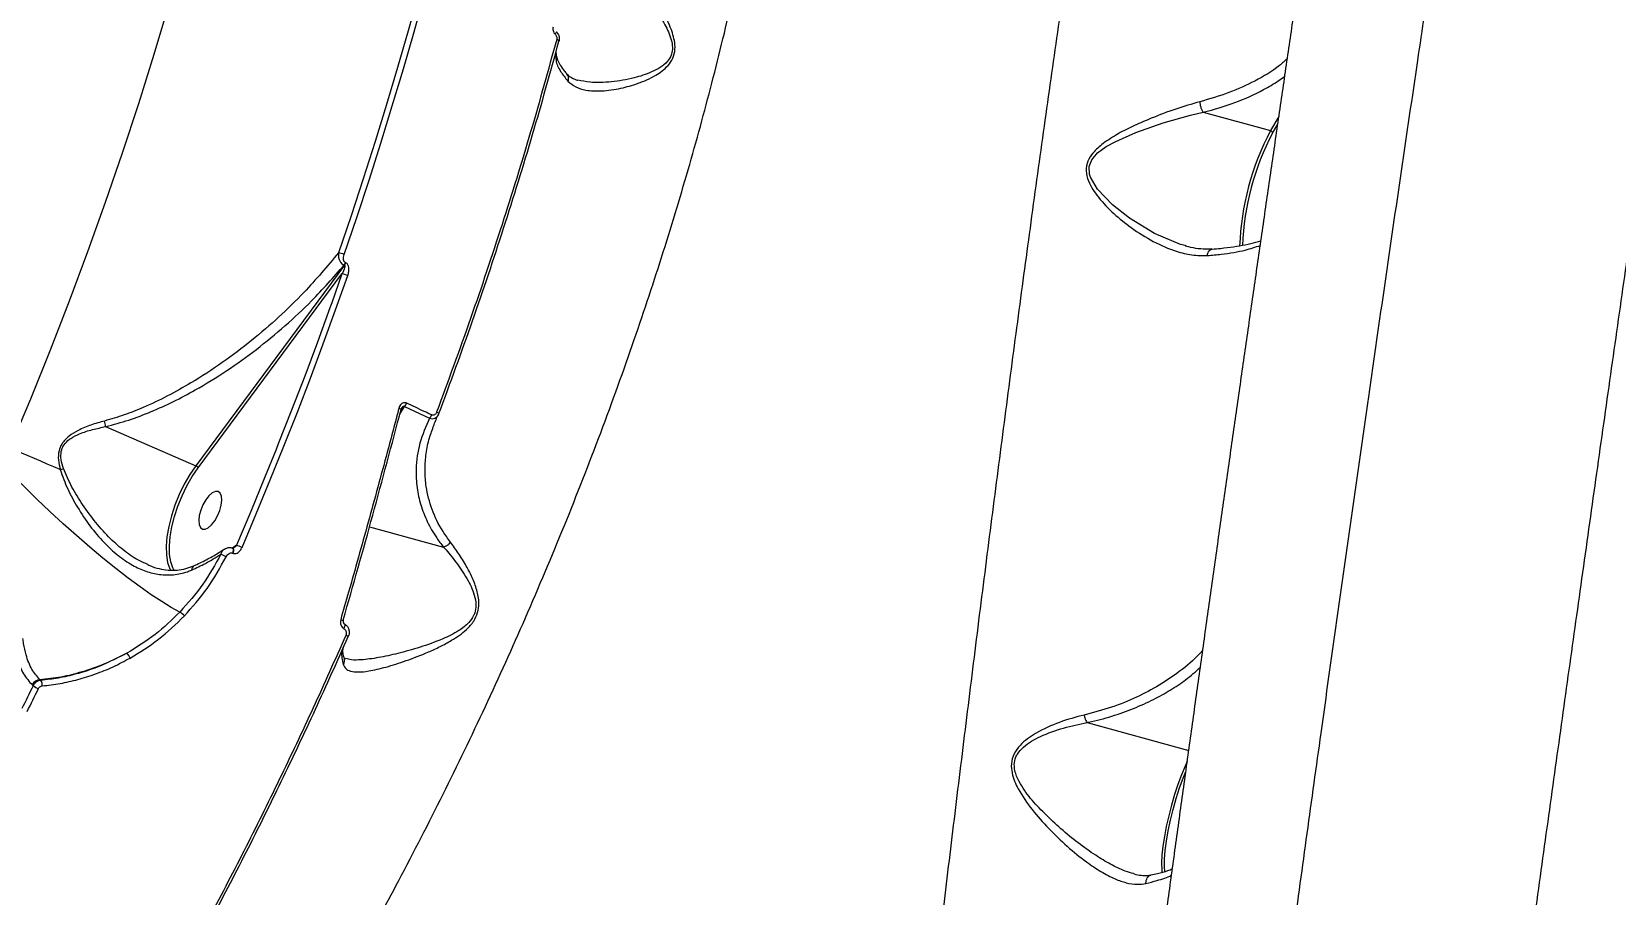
# Model space of a CAD drawing. Header units: millimetres. Extents: x -6901 to 7060, y -7557 to 6158.
# Drawn here: x 3674.2 to 4023.4, y -3653.5 to -3463.3 of the extents above; entities that cross this region are included whole.
import ezdxf

# ---------------------------------------------------------------- set-up
doc = ezdxf.new("R2010")
doc.units = ezdxf.units.MM
for name, color, linetype in [('DIKOM_ОБЪЕКТ', 7, 'Continuous'), ('DIKOM_РАЗМЕР_ЗОНА', 7, 'Continuous'), ('DIKOM_РАЗМЕР_ОБЪЕКТА', 7, 'Continuous')]:
    doc.layers.add(name, color=color, linetype=linetype)
doc.styles.add('style1', font='arial.ttf', dxfattribs={"width": 0.8})
doc.dimstyles.new('1-50', dxfattribs={"dimtxt": 300, "dimasz": 200, "dimexe": 100, "dimexo": 0, "dimgap": 100, "dimtad": 1, "dimtxsty": 'style1', "dimcen": 200, "dimclrd": 7, "dimclre": 7, "dimclrt": 7, "dimadec": 1, "dimazin": 2, "dimtfac": 1, "dimtmove": 0, "dimatfit": 2, "dimfxl": 0, "dimlwd": 25, "dimlwe": 18, "dimarcsym": 0})

# ---------------------------------------------------------------- blocks, each defined once
blk = doc.blocks.new('*D1')
at = {"layer": 'Defpoints', "color": 0, "transparency": 16777216}
for p in [(-4076.66, -462.32), (4983.51, -3127.59), (4983.51, -6854.07)]:
    blk.add_point(p, dxfattribs=at)
at = {"layer": 'DIKOM_РАЗМЕР_ОБЪЕКТА', "color": 7, "lineweight": 18, "transparency": 16777216}
for p, q in [((-4076.66, -462.32), (-4076.66, -6954.07)), ((4983.51, -3127.59), (4983.51, -6954.07))]:
    blk.add_line(p, q, dxfattribs=at)
at = {"layer": 'DIKOM_РАЗМЕР_ОБЪЕКТА', "color": 7, "lineweight": 25, "transparency": 16777216}
blk.add_line((-3876.66, -6854.07), (4783.51, -6854.07), dxfattribs=at)
at = {"layer": 'DIKOM_РАЗМЕР_ОБЪЕКТА', "color": 7, "transparency": 16777216}
for points in [[(-3876.66, -6820.74), (-3876.66, -6887.4), (-4076.66, -6854.07)], [(4783.51, -6820.74), (4783.51, -6887.4), (4983.51, -6854.07)]]:
    blk.add_solid(points, dxfattribs=at)
at = {"layer": 'DIKOM_РАЗМЕР_ОБЪЕКТА', "color": 7, "transparency": 16777216, "insert": (453.43, -6600.9), "char_height": 300, "attachment_point": 5, "style": 'style1'}
blk.add_mtext('9050', dxfattribs=at)
blk = doc.blocks.new('*D2')
at = {"layer": 'Defpoints', "color": 0, "transparency": 16777216}
for p in [(-1102.73, 4151.17), (-5819.23, -4492.42), (4721.24, -4492.42)]:
    blk.add_point(p, dxfattribs=at)
at = {"layer": 'DIKOM_РАЗМЕР_ОБЪЕКТА', "color": 7, "lineweight": 18, "transparency": 16777216}
for p, q in [((-1102.73, 4151.17), (-5919.23, 4151.17)), ((4721.24, -4492.42), (-5919.23, -4492.42))]:
    blk.add_line(p, q, dxfattribs=at)
at = {"layer": 'DIKOM_РАЗМЕР_ОБЪЕКТА', "color": 7, "lineweight": 25, "transparency": 16777216}
blk.add_line((-5819.23, 3951.17), (-5819.23, -4292.42), dxfattribs=at)
at = {"layer": 'DIKOM_РАЗМЕР_ОБЪЕКТА', "color": 7, "transparency": 16777216}
for points in [[(-5852.56, 3951.17), (-5785.89, 3951.17), (-5819.23, 4151.17)], [(-5852.56, -4292.42), (-5785.89, -4292.42), (-5819.23, -4492.42)]]:
    blk.add_solid(points, dxfattribs=at)
at = {"layer": 'DIKOM_РАЗМЕР_ОБЪЕКТА', "color": 7, "transparency": 16777216, "insert": (-6072.4, -170.63), "char_height": 300, "attachment_point": 5, "rotation": 90, "style": 'style1'}
blk.add_mtext('8650', dxfattribs=at)
blk = doc.blocks.new('*D3')
at = {"layer": 'Defpoints', "color": 0, "transparency": 16777216}
for p in [(-1553.27, 6158.28), (-6450.85, -6312.94), (5659.92, -6312.94)]:
    blk.add_point(p, dxfattribs=at)
at = {"layer": 'DIKOM_РАЗМЕР_ЗОНА', "color": 7, "lineweight": 18, "transparency": 16777216}
for p, q in [((-1553.27, 6158.28), (-6550.85, 6158.28)), ((5659.92, -6312.94), (-6550.85, -6312.94))]:
    blk.add_line(p, q, dxfattribs=at)
at = {"layer": 'DIKOM_РАЗМЕР_ЗОНА', "color": 7, "lineweight": 25, "transparency": 16777216}
blk.add_line((-6450.85, 5958.28), (-6450.85, -6112.94), dxfattribs=at)
at = {"layer": 'DIKOM_РАЗМЕР_ЗОНА', "color": 7, "transparency": 16777216}
for points in [[(-6484.18, 5958.28), (-6417.52, 5958.28), (-6450.85, 6158.28)], [(-6484.18, -6112.94), (-6417.52, -6112.94), (-6450.85, -6312.94)]]:
    blk.add_solid(points, dxfattribs=at)
at = {"layer": 'DIKOM_РАЗМЕР_ЗОНА', "color": 7, "transparency": 16777216, "insert": (-6704.02, -77.33), "char_height": 300, "attachment_point": 5, "rotation": 90, "style": 'style1'}
blk.add_mtext('12500', dxfattribs=at)
blk = doc.blocks.new('*D4')
at = {"layer": 'Defpoints', "color": 0, "transparency": 16777216}
for p in [(-5588.2, -1083.32), (7059.54, -2218.88), (7059.54, -7457.08)]:
    blk.add_point(p, dxfattribs=at)
at = {"layer": 'DIKOM_РАЗМЕР_ЗОНА', "color": 7, "lineweight": 18, "transparency": 16777216}
for p, q in [((-5588.2, -1083.32), (-5588.2, -7557.08)), ((7059.54, -2218.88), (7059.54, -7557.08))]:
    blk.add_line(p, q, dxfattribs=at)
at = {"layer": 'DIKOM_РАЗМЕР_ЗОНА', "color": 7, "lineweight": 25, "transparency": 16777216}
blk.add_line((-5388.2, -7457.08), (6859.54, -7457.08), dxfattribs=at)
at = {"layer": 'DIKOM_РАЗМЕР_ЗОНА', "color": 7, "transparency": 16777216}
for points in [[(-5388.2, -7423.74), (-5388.2, -7490.41), (-5588.2, -7457.08)], [(6859.54, -7423.74), (6859.54, -7490.41), (7059.54, -7457.08)]]:
    blk.add_solid(points, dxfattribs=at)
at = {"layer": 'DIKOM_РАЗМЕР_ЗОНА', "color": 7, "transparency": 16777216, "insert": (735.67, -7203.9), "char_height": 300, "attachment_point": 5, "style": 'style1'}
blk.add_mtext('12650', dxfattribs=at)

msp = doc.modelspace()

# ---------------------------------------------------------------- linework, layer by layer
at = {"layer": 'DIKOM_ОБЪЕКТ', "color": 7, "linetype": 'Continuous', "lineweight": 15}
for p, q in [((3932.513, -3481.048), (3947.341, -3485.093)), ((3949.192, -3481.98), (3947.341, -3485.093)), ((3947.773, -3485.62), (3948.951, -3483.638)), ((3928.727, -3510.486), (3928.489, -3510.426)), ((3743.163, -3514.785), (3710.414, -3558.964)), ((3743.063, -3514.741), (3743.163, -3514.785)), ((3743.459, -3514.216), (3743.359, -3514.173)), ((3710.91, -3559.436), (3742.608, -3516.674)), ((3742.608, -3516.674), (3740.347, -3523.054)), ((3755.374, -3547.59), (3756.378, -3545.9)), ((3756.378, -3545.9), (3761.902, -3548.509)), ((3690.513, -3550.346), (3710.414, -3558.964)), ((3748.677, -3572.446), (3764.984, -3576.895)), ((3718.48, -3577.137), (3718.557, -3577.171)), ((3718.485, -3578.224), (3718.563, -3578.258)), ((3719.347, -3576.464), (3718.513, -3577.152)), ((3709.901, -3581.056), (3709.925, -3581.045)), ((3676.208, -3606.293), (3676.023, -3606.121)), ((3674.309, -3607.3), (3674.51, -3607.486)), ((3906.875, -3615.604), (3929.32, -3621.727)), ((3917.303, -3648.942), (3917.152, -3648.895))]:
    msp.add_line(p, q, dxfattribs=at)
at = {"layer": 'DIKOM_ОБЪЕКТ', "color": 7, "linetype": 'Continuous', "lineweight": 15, "flags": 128}
for points in [[(3761.619, -3446.856), (3759.462, -3454.949), (3757.212, -3463.065), (3754.87, -3471.2), (3752.439, -3479.349), (3749.918, -3487.511), (3747.308, -3495.681), (3744.612, -3503.856), (3741.829, -3512.031)], [(3743.082, -3512.4), (3745.871, -3504.207), (3748.573, -3496.014), (3751.188, -3487.826), (3753.715, -3479.647), (3756.152, -3471.479), (3758.498, -3463.326), (3760.753, -3455.192), (3762.915, -3447.081)], [(3704.358, -3457.489), (3701.135, -3468.334), (3697.738, -3479.202), (3694.172, -3490.081), (3690.438, -3500.963), (3686.541, -3511.836), (3682.484, -3522.69), (3678.271, -3533.516), (3673.906, -3544.304), (3669.392, -3555.043)], [(3789.855, -3463.275), (3789.877, -3463.316), (3789.877, -3463.385), (3789.851, -3463.476), (3789.8, -3463.587), (3789.725, -3463.712), (3789.63, -3463.847)], [(3790.445, -3465.396), (3790.458, -3465.353), (3790.448, -3465.306), (3790.416, -3465.253), (3790.362, -3465.198), (3790.287, -3465.14), (3790.194, -3465.082), (3790.083, -3465.024), (3789.959, -3464.969)], [(3928.489, -3510.426), (3927.502, -3510.177), (3921.773, -3507.759), (3916.245, -3504.385), (3912.475, -3501.454), (3909.171, -3497.975), (3907.654, -3495.38), (3907.444, -3494.704), (3907.367, -3492.976), (3907.943, -3491.492), (3909.221, -3490.018), (3911.124, -3488.616), (3913.22, -3487.457), (3917.657, -3485.506), (3923.662, -3483.388), (3929.663, -3481.695), (3932.502, -3481.045), (3932.506, -3481.045), (3932.506, -3481.045)], [(3720.577, -3576.987), (3723.723, -3569.556), (3726.806, -3562.102), (3729.823, -3554.629), (3732.773, -3547.137), (3735.657, -3539.632), (3738.472, -3532.114), (3741.218, -3524.587), (3743.894, -3517.054)], [(3740.347, -3523.054), (3739.939, -3524.189), (3737.2, -3531.698), (3734.391, -3539.198), (3731.514, -3546.686), (3728.57, -3554.159), (3728.076, -3555.396)], [(3755.662, -3546.515), (3755.686, -3546.513), (3755.687, -3546.511)], [(3680.498, -3559.832), (3679.059, -3559.213), (3677.629, -3558.598), (3676.212, -3557.988), (3674.81, -3557.384), (3673.425, -3556.786), (3672.059, -3556.196), (3670.714, -3555.615), (3669.392, -3555.043)], [(3728.076, -3555.396), (3725.561, -3561.615), (3722.486, -3569.051), (3719.347, -3576.464)], [(3706.89, -3591.219), (3704.99, -3590.19), (3702.876, -3588.914), (3700.57, -3587.404), (3698.093, -3585.672), (3695.471, -3583.738), (3692.729, -3581.621), (3689.895, -3579.34), (3686.996, -3576.918), (3684.061, -3574.381), (3681.119, -3571.751), (3678.199, -3569.057), (3675.33, -3566.323), (3672.54, -3563.577), (3669.857, -3560.846), (3667.307, -3558.158)], [(3710.414, -3558.964), (3709.083, -3560.918), (3707.848, -3563.054), (3706.738, -3565.321), (3705.781, -3567.666), (3704.998, -3570.033), (3704.408, -3572.368), (3704.024, -3574.614), (3703.857, -3576.718), (3703.909, -3578.631), (3704.179, -3580.308), (3704.235, -3580.524)], [(3705.548, -3581.905), (3705.333, -3581.491), (3704.864, -3580.133), (3704.602, -3578.507), (3704.551, -3576.651), (3704.714, -3574.611), (3705.086, -3572.433), (3705.658, -3570.169), (3706.417, -3567.874), (3707.346, -3565.6), (3708.422, -3563.401), (3709.619, -3561.33), (3710.91, -3559.436)], [(3713.291, -3565.605), (3712.592, -3566.504), (3711.972, -3567.588), (3711.482, -3568.771), (3711.163, -3569.956), (3711.039, -3571.048), (3711.121, -3571.957), (3711.402, -3572.611), (3711.859, -3572.956), (3712.456, -3572.965), (3713.143, -3572.636), (3713.866, -3571.996), (3714.566, -3571.098), (3715.186, -3570.013), (3715.675, -3568.83), (3715.995, -3567.645), (3716.119, -3566.553), (3716.037, -3565.644), (3715.756, -3564.99), (3715.299, -3564.645), (3714.702, -3564.637), (3714.014, -3564.966), (3713.291, -3565.605)], [(3718.479, -3577.137), (3718.534, -3577.172), (3718.611, -3577.293), (3718.645, -3577.475), (3718.635, -3577.703), (3718.58, -3577.96), (3718.485, -3578.224)], [(3718.562, -3577.173), (3718.611, -3577.205), (3718.688, -3577.326), (3718.723, -3577.509), (3718.713, -3577.737), (3718.658, -3577.994), (3718.563, -3578.258)], [(3704.235, -3580.524), (3704.663, -3581.709), (3704.808, -3581.999)], [(3742.895, -3592.997), (3742.914, -3593.013), (3742.914, -3593.016)], [(3743.126, -3593.817), (3743.159, -3593.839), (3743.219, -3593.931), (3743.247, -3594.066), (3743.239, -3594.239), (3743.198, -3594.438), (3743.125, -3594.652), (3743.025, -3594.869)], [(3744.003, -3596.604), (3744.005, -3596.607), (3743.984, -3596.599), (3743.942, -3596.582), (3743.879, -3596.556), (3743.797, -3596.522), (3743.698, -3596.48), (3743.585, -3596.431), (3743.459, -3596.377)], [(3674.51, -3607.486), (3674.203, -3608.115), (3673.896, -3608.743), (3673.589, -3609.371), (3673.281, -3609.999), (3672.973, -3610.627), (3672.665, -3611.254), (3672.356, -3611.88), (3672.046, -3612.507)], [(3673.225, -3613.142), (3673.535, -3612.514), (3673.844, -3611.886), (3674.154, -3611.257), (3674.463, -3610.628), (3674.771, -3609.999), (3675.079, -3609.37), (3675.386, -3608.74), (3675.694, -3608.11)], [(3928.972, -3624.156), (3928.511, -3625.165), (3927.703, -3627.112), (3926.92, -3629.232), (3926.179, -3631.476), (3925.496, -3633.798), (3924.885, -3636.147), (3924.361, -3638.471), (3923.934, -3640.72), (3923.613, -3642.846), (3923.407, -3644.802), (3923.318, -3646.546), (3923.349, -3648.04), (3923.406, -3648.657)], [(3924.06, -3648.509), (3923.964, -3647.321), (3923.976, -3645.696), (3924.118, -3643.815), (3924.385, -3641.726), (3924.771, -3639.478), (3925.268, -3637.125), (3925.862, -3634.725), (3926.54, -3632.335), (3927.285, -3630.013), (3928.08, -3627.815), (3928.662, -3626.36)]]:
    msp.add_lwpolyline(points, dxfattribs=at)
at = {"layer": 'DIKOM_ОБЪЕКТ', "color": 7, "linetype": 'Continuous', "lineweight": 15}
for centre, radius, start, end in [((3999.134, -3512.59), 58.639, 152.03634, 178.01702), ((3998.534, -3512.412), 57.398, 152.17491, 177.99355), ((3947.225, -3485.629), 0.548, 0.9143, 77.74078), ((3741.109, -3516.784), 4.808, 65.76645, 81.37713), ((3741.318, -3513.473), 2.157, 323.99149, 341.0657), ((3741.419, -3513.517), 2.157, 323.99149, 341.0657), ((3741.904, -3521.419), 4.797, 65.48876, 81.5539), ((3754.551, -3548.926), 2.668, 64.80477, 77.11756), ((3755.084, -3544.469), 1.929, 312.12447, 338.83322), ((3763.282, -3548.107), 0.961, 41.41289, 77.8336), ((3644.094, -3560.094), 47.432, 11.86054, 13.38911), ((3760.545, -3547.071), 1.977, 313.34922, 339.29625), ((3674.397, -3540.43), 20.339, 287.45572, 289.62715), ((3710.075, -3559.817), 0.917, 24.56653, 68.35587), ((3705.737, -3600.564), 24.324, 62.2182, 65.28518), ((3688.881, -3649.85), 79.459, 66.4906, 67.45442), ((3710.397, -3581.843), 0.931, 122.22328, 187.05898), ((3703.796, -3595.713), 5.456, 41.774, 55.4547), ((3743.017, -3590.813), 2.206, 251.79516, 267.3204), ((3693.087, -3602.509), 3.039, 21.9736, 46.52075), ((3676.246, -3608.28), 2.171, 95.87814, 153.15176), ((3674.719, -3607.346), 1.824, 355.0376, 35.25871), ((3678.625, -3601.106), 7.592, 237.17586, 247.28804)]:
    msp.add_arc(centre, radius, start, end, dxfattribs=at)
for points, knots in [([(3900.544, -4139.667), (3899.505, -4139.576), (3897.444, -4139.394), (3894.434, -4138.726), (3891.559, -4137.799), (3888.852, -4136.614), (3886.335, -4135.211), (3884.026, -4133.623), (3881.943, -4131.892), (3880.097, -4130.063), (3878.494, -4128.185), (3877.128, -4126.306), (3875.986, -4124.465), (3875.045, -4122.692), (3874.278, -4121.003), (3873.656, -4119.402), (3873.154, -4117.883), (3872.749, -4116.431), (3872.421, -4115.024), (3872.156, -4113.64), (3871.941, -4112.244), (3871.769, -4110.788), (3871.632, -4109.188), (3871.527, -4107.278), (3871.466, -4104.721), (3871.485, -4101.719), (3871.58, -4098.351), (3871.724, -4094.948), (3871.919, -4091.308), (3872.164, -4087.378), (3872.452, -4083.257), (3872.781, -4078.915), (3873.152, -4074.318), (3873.565, -4069.463), (3874.021, -4064.347), (3874.518, -4058.964), (3875.057, -4053.307), (3875.636, -4047.391), (3876.257, -4041.213), (3876.918, -4034.777), (3877.62, -4028.068), (3878.363, -4021.093), (3879.145, -4013.872), (3879.963, -4006.428), (3880.816, -3998.769), (3881.707, -3990.873), (3882.636, -3982.73), (3883.604, -3974.337), (3884.608, -3965.722), (3885.648, -3956.884), (3886.725, -3947.819), (3887.836, -3938.536), (3888.98, -3929.061), (3890.156, -3919.396), (3891.364, -3909.54), (3892.605, -3899.479), (3893.877, -3889.239), (3895.176, -3878.849), (3896.499, -3868.331), (3897.851, -3857.653), (3899.23, -3846.812), (3900.64, -3835.798), (3902.074, -3824.653), (3903.532, -3813.374), (3905.016, -3801.96), (3906.525, -3790.413), (3908.053, -3778.769), (3909.601, -3767.036), (3911.166, -3755.224), (3912.751, -3743.313), (3914.354, -3731.319), (3915.973, -3719.262), (3917.605, -3707.158), (3919.248, -3695.03), (3920.901, -3682.87), (3922.568, -3670.665), (3924.251, -3658.389), (3925.95, -3646.052), (3927.661, -3633.669), (3929.384, -3621.256), (3931.115, -3608.83), (3932.852, -3596.41), (3934.593, -3584.013), (3936.335, -3571.656), (3938.076, -3559.356), (3939.813, -3547.129), (3941.545, -3534.988), (3943.273, -3522.924), (3945.001, -3510.906), (3946.733, -3498.911), (3948.468, -3486.944), (3950.201, -3475.041), (3951.927, -3463.236), (3953.64, -3451.565), (3955.338, -3440.043), (3957.027, -3428.636), (3958.707, -3417.337), (3960.379, -3406.147), (3962.036, -3395.096), (3963.682, -3384.183), (3965.314, -3373.404), (3966.933, -3362.77), (3968.533, -3352.311), (3970.115, -3342.019), (3971.681, -3331.889), (3973.231, -3321.912), (3974.761, -3312.126), (3976.263, -3302.564), (3977.737, -3293.245), (3979.187, -3284.133), (3980.615, -3275.22), (3982.02, -3266.504), (3983.399, -3258.017), (3984.75, -3249.756), (3986.076, -3241.72), (3987.375, -3233.905), (3988.643, -3226.349), (3989.879, -3219.046), (3991.084, -3211.996), (3992.263, -3205.179), (3993.409, -3198.615), (3994.522, -3192.325), (3995.596, -3186.326), (3996.636, -3180.605), (3997.644, -3175.142), (3998.621, -3169.935), (3999.566, -3164.994), (4000.478, -3160.324), (4001.359, -3155.919), (4002.21, -3151.773), (4003.032, -3147.888), (4003.828, -3144.254), (4004.607, -3140.845), (4005.383, -3137.613), (4006.185, -3134.481), (4006.996, -3131.574), (4007.778, -3129.068), (4008.488, -3127.054), (4009.119, -3125.453), (4009.726, -3124.058), (4010.375, -3122.707), (4011.087, -3121.372), (4011.882, -3120.026), (4012.784, -3118.654), (4013.82, -3117.243), (4015.019, -3115.792), (4016.409, -3114.307), (4018.016, -3112.81), (4019.853, -3111.336), (4021.925, -3109.929), (4024.222, -3108.638), (4026.717, -3107.513), (4029.376, -3106.596), (4032.159, -3105.921), (4035.123, -3105.494), (4038.215, -3105.369), (4041.367, -3105.551), (4043.407, -3105.941), (4044.41, -3106.132)], [0, 0, 0, 0, 0.0020741, 0.0041177, 0.0061247, 0.008098, 0.0100395, 0.0119499, 0.0138285, 0.0156739, 0.0174846, 0.0192621, 0.0210146, 0.0227602, 0.0245236, 0.0263342, 0.0282355, 0.0302786, 0.0325254, 0.0350533, 0.0379639, 0.041401, 0.0455875, 0.0509204, 0.0582876, 0.0691485, 0.0781266, 0.0865639, 0.0955044, 0.1040379, 0.1123062, 0.1204692, 0.128566, 0.1365944, 0.144577, 0.152532, 0.1604741, 0.1684166, 0.176294, 0.1841687, 0.1920681, 0.1999756, 0.2078697, 0.2157302, 0.2235391, 0.2313244, 0.2391775, 0.2470169, 0.2548504, 0.262686, 0.270529, 0.278387, 0.2862423, 0.2940472, 0.3018834, 0.3097363, 0.3175899, 0.3254248, 0.3332252, 0.3409881, 0.3488273, 0.3566523, 0.3644712, 0.3722913, 0.3801184, 0.3879597, 0.3958105, 0.4036117, 0.411422, 0.4192425, 0.4270661, 0.4348831, 0.4426859, 0.4504763, 0.4582277, 0.465998, 0.4737967, 0.4816188, 0.4894591, 0.4973119, 0.5051717, 0.5130324, 0.5208868, 0.5287295, 0.5365551, 0.5443582, 0.5521338, 0.559882, 0.567639, 0.5754453, 0.5832821, 0.5911331, 0.5989796, 0.606802, 0.6145841, 0.6223487, 0.6301659, 0.6379737, 0.6457791, 0.6535892, 0.6614095, 0.6692488, 0.6770816, 0.6848841, 0.6927291, 0.7005965, 0.7084651, 0.7163087, 0.7241075, 0.7318766, 0.739719, 0.7475508, 0.7553798, 0.7632128, 0.7710559, 0.7789171, 0.7868067, 0.7946183, 0.802477, 0.8103647, 0.8182641, 0.8261545, 0.8340166, 0.8418471, 0.8497266, 0.8576561, 0.865599, 0.8735687, 0.881581, 0.8896547, 0.8978076, 0.9059912, 0.9143475, 0.9229451, 0.9319388, 0.9417351, 0.9503408, 0.956209, 0.9602405, 0.9636213, 0.966485, 0.9689707, 0.9711835, 0.9732045, 0.9750994, 0.9769218, 0.9787156, 0.9805086, 0.9823205, 0.9841645, 0.9860412, 0.9879441, 0.9898648, 0.991796, 0.993733, 0.995868, 0.9979674, 1, 1, 1, 1]), ([(3900.555, -4139.562), (3900.48, -4139.585), (3900.202, -4139.669), (3899.836, -4138.889), (3899.471, -4137.184), (3899.244, -4134.457), (3899.147, -4130.811), (3899.185, -4126.271), (3899.351, -4120.876), (3899.638, -4114.668), (3900.048, -4107.612), (3900.587, -4099.642), (3901.259, -4090.734), (3902.067, -4080.881), (3903.005, -4070.19), (3904.059, -4058.79), (3905.226, -4046.721), (3906.498, -4034.031), (3907.883, -4020.632), (3909.394, -4006.413), (3911.032, -3991.367), (3912.799, -3975.5), (3914.673, -3958.989), (3916.633, -3942.037), (3918.671, -3924.686), (3920.781, -3906.986), (3922.979, -3888.797), (3925.284, -3869.975), (3927.696, -3850.529), (3930.213, -3830.477), (3932.806, -3810.047), (3935.447, -3789.476), (3938.128, -3768.805), (3940.845, -3748.072), (3943.615, -3727.125), (3946.463, -3705.799), (3949.386, -3684.118), (3952.381, -3662.114), (3955.414, -3640.038), (3958.606, -3617.024), (3961.957, -3593.108), (3965.462, -3568.347), (3969.01, -3543.535), (3972.594, -3518.734), (3976.203, -3494.009), (3979.622, -3470.835), (3982.842, -3449.212), (3985.863, -3429.108), (3988.861, -3409.339), (3991.859, -3389.756), (3994.85, -3370.404), (3997.83, -3351.325), (4000.763, -3332.742), (4003.615, -3314.874), (4006.381, -3297.734), (4009.061, -3281.324), (4011.677, -3265.5), (4014.25, -3250.148), (4016.771, -3235.318), (4019.236, -3221.049), (4021.615, -3207.511), (4023.883, -3194.847), (4026.04, -3183.06), (4028.085, -3172.136), (4030.034, -3161.992), (4031.9, -3152.557), (4033.676, -3143.88), (4035.358, -3135.997), (4036.922, -3129.004), (4038.35, -3122.974), (4039.644, -3117.893), (4040.808, -3113.732), (4041.852, -3110.456), (4042.786, -3108.028), (4043.592, -3106.588), (4044.131, -3105.998), (4044.353, -3106.184), (4044.396, -3106.22)], [0, 0, 0, 0, 0.0049121, 0.0181185, 0.0317037, 0.0453015, 0.0588994, 0.0724847, 0.0857113, 0.0989494, 0.1121874, 0.1254139, 0.139026, 0.1526507, 0.1662752, 0.1798874, 0.1931151, 0.2063542, 0.2195934, 0.2328211, 0.2464335, 0.2600585, 0.2736833, 0.2872957, 0.3005063, 0.3137283, 0.3269502, 0.3401608, 0.353754, 0.3673596, 0.3809653, 0.3945585, 0.4077703, 0.4209934, 0.4342166, 0.4474283, 0.4610237, 0.4746316, 0.4882393, 0.5018347, 0.5171176, 0.5324094, 0.5476921, 0.563305, 0.5789274, 0.5945402, 0.6077693, 0.6210097, 0.6342501, 0.6474791, 0.6610927, 0.6747186, 0.6883445, 0.701958, 0.7151644, 0.7283821, 0.7415998, 0.7548061, 0.7683948, 0.7819958, 0.7955968, 0.8091855, 0.8224134, 0.8356529, 0.8488924, 0.8621204, 0.8757345, 0.8893612, 0.902988, 0.9166022, 0.9298257, 0.9430606, 0.9562955, 0.9695187, 0.9831283, 0.9967504, 1, 1, 1, 1]), ([(3716.917, -3715.414), (3720.24, -3710.244), (3726.886, -3699.903), (3736.575, -3683.811), (3746.031, -3667.322), (3755.53, -3649.84), (3764.98, -3631.426), (3774.3, -3612.101), (3783.238, -3592.337), (3791.737, -3572.184), (3799.753, -3551.702), (3807.023, -3531.556), (3813.555, -3511.817), (3819.372, -3492.539), (3824.635, -3473.19), (3829.297, -3453.835), (3833.325, -3434.542), (3836.698, -3415.328), (3839.369, -3396.277), (3841.314, -3377.376), (3842.479, -3358.926), (3842.847, -3341.362), (3842.467, -3324.789), (3841.403, -3309.21), (3839.64, -3294.177), (3837.159, -3279.766), (3833.957, -3266.041), (3830.133, -3253.379), (3825.736, -3241.777), (3820.818, -3231.22), (3815.291, -3221.438), (3809.095, -3212.604), (3804.219, -3206.538), (3801.269, -3203.768), (3800.77, -3203.299)], [0, 0, 0, 0, 0.02906, 0.0581197, 0.0874691, 0.1168182, 0.149263, 0.1817327, 0.214177, 0.2475781, 0.2810064, 0.3144066, 0.3458309, 0.3772784, 0.4087021, 0.4410328, 0.4733895, 0.5057198, 0.5392198, 0.5727198, 0.6067006, 0.6406819, 0.6725974, 0.7045382, 0.7364541, 0.7693002, 0.8021729, 0.8350193, 0.8663578, 0.897719, 0.9290577, 0.9612415, 0.9934497, 1, 1, 1, 1]), ([(3941.693, -3237.775), (3941.274, -3239.084), (3940.434, -3241.702), (3939.012, -3246.803), (3937.478, -3252.743), (3935.755, -3259.878), (3933.83, -3268.332), (3931.692, -3278.229), (3929.428, -3289.201), (3927.051, -3301.198), (3924.575, -3314.17), (3922.038, -3327.941), (3919.45, -3342.476), (3916.823, -3357.704), (3914.139, -3373.73), (3911.413, -3390.48), (3908.66, -3407.881), (3905.834, -3426.246), (3902.944, -3445.588), (3899.993, -3465.881), (3897.049, -3486.667), (3894.161, -3507.566), (3891.334, -3528.515), (3888.57, -3549.446), (3885.832, -3570.591), (3883.129, -3591.849), (3880.471, -3613.12), (3877.878, -3634.204), (3875.351, -3655.065), (3872.889, -3675.676), (3870.479, -3696.114), (3868.132, -3716.281), (3865.849, -3736.129), (3864.39, -3749.015), (3863.661, -3755.448)], [0, 0, 0, 0, 0.028458, 0.0569512, 0.0854443, 0.1139021, 0.1459254, 0.178052, 0.21023, 0.2424064, 0.2745295, 0.3065503, 0.337558, 0.3686636, 0.3998177, 0.4309709, 0.4620733, 0.4930793, 0.5259479, 0.5588751, 0.5918026, 0.6246714, 0.6561669, 0.687761, 0.7194066, 0.7510543, 0.7826519, 0.8141501, 0.8450488, 0.8760379, 0.9070734, 0.9381094, 0.9691, 1, 1, 1, 1]), ([(4061.127, -3275.335), (4060.311, -3280.576), (4058.678, -3291.063), (4056.144, -3307.544), (4053.556, -3324.536), (4050.884, -3342.231), (4048.131, -3360.609), (4045.3, -3379.659), (4042.422, -3399.165), (4039.53, -3418.897), (4036.629, -3438.814), (4033.723, -3458.872), (4030.79, -3479.224), (4027.808, -3500.027), (4024.778, -3521.262), (4021.705, -3542.901), (4018.624, -3564.697), (4015.57, -3586.406), (4012.545, -3607.99), (4009.555, -3629.418), (4006.578, -3650.844), (4003.591, -3672.435), (4000.599, -3694.155), (3997.608, -3715.97), (3994.653, -3737.626), (3991.768, -3758.868), (3988.959, -3779.669), (3986.226, -3800.01), (3983.549, -3820.057), (3980.906, -3839.96), (3978.307, -3859.677), (3975.758, -3879.166), (3973.288, -3898.2), (3970.772, -3917.764), (3968.237, -3937.703), (3965.695, -3957.933), (3964.118, -3970.723), (3963.329, -3977.116)], [0, 0, 0, 0, 0.0277158, 0.0554553, 0.083195, 0.110911, 0.139432, 0.1679791, 0.1965261, 0.2250473, 0.2527592, 0.2804947, 0.3082303, 0.3359422, 0.3644571, 0.3929981, 0.4215388, 0.4500535, 0.4777908, 0.5055522, 0.5333137, 0.5610507, 0.5895953, 0.618166, 0.646737, 0.6752814, 0.7029901, 0.7307224, 0.7584548, 0.7861631, 0.8146751, 0.8432131, 0.8717513, 0.900263, 0.9335019, 0.9667614, 1, 1, 1, 1]), ([(3792.439, -3474.174), (3792.976, -3474.638), (3794.066, -3475.58), (3796.587, -3476.301), (3799.912, -3476.449), (3803.863, -3475.877), (3807.906, -3474.738), (3811.027, -3473.402), (3813.229, -3471.957), (3814.559, -3470.768), (3815.651, -3469.189), (3816.126, -3467.228), (3815.962, -3465.284), (3815.49, -3463.517), (3814.47, -3460.87), (3812.649, -3457.434), (3810.17, -3453.319), (3807.659, -3449.392), (3805.556, -3446.209), (3804.363, -3444.495), (3803.915, -3443.852)], [0, 0, 0, 0, 0.0631568, 0.1282537, 0.2159333, 0.3060552, 0.3825678, 0.4604879, 0.4898725, 0.5197483, 0.5505522, 0.5816481, 0.6087218, 0.6339787, 0.6598601, 0.7307914, 0.8036883, 0.8782881, 0.954274, 1, 1, 1, 1]), ([(3802.035, -3445.451), (3802.035, -3445.451), (3802.167, -3445.628), (3803.199, -3446.823), (3805.165, -3449.385), (3808.087, -3453.202), (3811.048, -3457.299), (3813.27, -3460.677), (3814.61, -3463.333), (3815.251, -3465.015), (3815.553, -3466.695), (3815.402, -3467.851), (3815.045, -3468.888), (3814.299, -3470.047), (3812.766, -3471.246), (3810.281, -3472.514), (3806.589, -3473.674), (3801.937, -3474.449), (3797.731, -3474.587), (3795.504, -3474.124), (3794.628, -3473.942)], [0, 0, 0, 0, 0.0000675, 0.0149608, 0.1066306, 0.2002837, 0.2883489, 0.3781279, 0.4079052, 0.4382113, 0.4678536, 0.492238, 0.4973411, 0.5265951, 0.5675309, 0.610369, 0.6947, 0.8082793, 0.924522, 1, 1, 1, 1]), ([(3789.146, -3462.291), (3789.127, -3462.455), (3789.09, -3462.781), (3789.223, -3463.279), (3789.426, -3463.633), (3789.585, -3463.8), (3789.63, -3463.847)], [0, 0, 0, 0, 0.2926654, 0.5849758, 0.8820088, 1, 1, 1, 1]), ([(3789.84, -3463.29), (3789.985, -3463.443), (3790.316, -3463.793), (3790.533, -3464.506), (3790.544, -3465.102), (3790.441, -3465.39), (3790.418, -3465.455)], [0, 0, 0, 0, 0.2650537, 0.6082447, 0.912553, 1, 1, 1, 1]), ([(3789.959, -3464.969), (3788.085, -3471.747), (3784.335, -3485.303), (3777.958, -3505.841), (3771.079, -3526.487), (3766.016, -3540.274), (3763.485, -3547.168)], [0, 0, 0, 0, 0.2486151, 0.4972305, 0.7486143, 1, 1, 1, 1]), ([(3764.003, -3547.472), (3766.504, -3540.664), (3771.506, -3527.05), (3778.36, -3506.511), (3784.763, -3485.926), (3788.551, -3472.239), (3790.445, -3465.396)], [0, 0, 0, 0, 0.2486156, 0.497231, 0.7486171, 1, 1, 1, 1]), ([(3789.63, -3463.847), (3789.68, -3463.901), (3789.805, -3464.038), (3789.941, -3464.312), (3790.014, -3464.648), (3789.977, -3464.862), (3789.959, -3464.969)], [0, 0, 0, 0, 0.1835236, 0.4626748, 0.7309952, 1, 1, 1, 1]), ([(3789.751, -3467.851), (3789.727, -3468.427), (3789.669, -3469.758), (3790.597, -3471.894), (3791.858, -3473.455), (3792.439, -3474.174)], [0, 0, 0, 0, 0.2916356, 0.6736997, 1, 1, 1, 1]), ([(3789.787, -3467.726), (3789.793, -3467.979), (3789.807, -3468.514), (3790.105, -3469.5), (3790.685, -3470.646), (3791.389, -3471.699), (3792, -3472.367), (3792.208, -3472.594)], [0, 0, 0, 0, 0.1993307, 0.4207376, 0.655954, 0.8827629, 1, 1, 1, 1]), ([(3951.056, -3469.198), (3950.489, -3469.72), (3948.474, -3471.574), (3944.136, -3474.117), (3938.27, -3476.846), (3933.934, -3478.094), (3931.743, -3478.724)], [0, 0, 0, 0, 0.1219789, 0.4329147, 0.7135006, 1, 1, 1, 1]), ([(3792.135, -3472.645), (3792.228, -3472.767), (3792.441, -3473.045), (3792.528, -3473.554), (3792.496, -3473.95), (3792.449, -3474.134), (3792.439, -3474.174)], [0, 0, 0, 0, 0.2911583, 0.666671, 0.9272673, 1, 1, 1, 1]), ([(3792.163, -3472.555), (3792.275, -3472.683), (3792.628, -3473.088), (3793.419, -3473.525), (3794.142, -3473.861), (3794.608, -3473.947), (3794.627, -3473.951)], [0, 0, 0, 0, 0.1920146, 0.6066622, 0.9842743, 1, 1, 1, 1]), ([(3932.513, -3481.048), (3934.88, -3480.384), (3939.67, -3479.038), (3945.025, -3476.543), (3948.577, -3474.504), (3950.007, -3473.45), (3950.486, -3473.097)], [0, 0, 0, 0, 0.3451672, 0.6987305, 0.8990007, 1, 1, 1, 1]), ([(3931.743, -3478.724), (3929.985, -3479.226), (3926.466, -3480.229), (3921.611, -3482.107), (3917.355, -3483.923), (3913.75, -3485.721), (3910.613, -3487.707), (3908.274, -3489.722), (3906.926, -3491.803), (3906.556, -3494.005), (3907.112, -3496.142), (3908.126, -3498.065), (3909.938, -3500.557), (3912.738, -3503.471), (3916.857, -3506.751), (3921.462, -3509.671), (3925.996, -3511.621), (3930.007, -3512.634), (3932.272, -3512.632), (3933.404, -3512.63)], [0, 0, 0, 0, 0.0838202, 0.1677504, 0.2253324, 0.283027, 0.3403543, 0.385187, 0.4168039, 0.4487239, 0.4828912, 0.5143315, 0.5458671, 0.6206972, 0.6956617, 0.7865369, 0.8772691, 0.9386811, 1, 1, 1, 1]), ([(3931.743, -3478.724), (3931.745, -3478.766), (3931.751, -3478.924), (3931.794, -3479.307), (3931.922, -3479.877), (3932.168, -3480.545), (3932.387, -3480.869), (3932.506, -3481.045)], [0, 0, 0, 0, 0.0513282, 0.1965652, 0.4492476, 0.7018407, 1, 1, 1, 1]), ([(3932.506, -3481.045), (3932.507, -3481.045), (3932.508, -3481.046), (3932.511, -3481.048), (3932.512, -3481.048), (3932.513, -3481.048)], [0, 0, 0, 0, 0.3283196, 0.7894655, 1, 1, 1, 1]), ([(3741.829, -3512.031), (3739.36, -3514.988), (3735.265, -3519.893), (3728.711, -3526.247), (3722.719, -3531.428), (3716.282, -3536.305), (3710.052, -3540.369), (3704.191, -3543.65), (3699.245, -3545.993), (3694.582, -3547.847), (3691.689, -3548.688), (3690.237, -3549.111)], [0, 0, 0, 0, 0.1867525, 0.3097311, 0.4327019, 0.5585127, 0.684285, 0.7740104, 0.8643091, 0.9318928, 1, 1, 1, 1]), ([(3741.829, -3512.031), (3741.813, -3512.305), (3741.781, -3512.846), (3742.011, -3513.613), (3742.344, -3514.164), (3742.691, -3514.531), (3742.937, -3514.67), (3743.063, -3514.741)], [0, 0, 0, 0, 0.2704707, 0.533548, 0.7181715, 0.8552949, 1, 1, 1, 1]), ([(3743.359, -3514.173), (3743.296, -3514.136), (3743.171, -3514.061), (3743.026, -3513.833), (3742.924, -3513.47), (3742.924, -3512.96), (3743.028, -3512.593), (3743.082, -3512.4)], [0, 0, 0, 0, 0.1206386, 0.2406877, 0.4168099, 0.6949532, 1, 1, 1, 1]), ([(3928.494, -3510.463), (3928.53, -3510.475), (3929.315, -3510.73), (3930.841, -3510.993), (3932.782, -3511.222), (3933.951, -3511.128), (3934.398, -3511.092)], [0, 0, 0, 0, 0.0178057, 0.3867167, 0.7651663, 1, 1, 1, 1]), ([(3933.404, -3512.63), (3934.429, -3512.537), (3937.448, -3512.261), (3941.55, -3511.582), (3944.011, -3510.753), (3945.076, -3510.395)], [0, 0, 0, 0, 0.2256299, 0.6649203, 1, 1, 1, 1]), ([(3933.404, -3512.63), (3933.41, -3512.589), (3933.439, -3512.4), (3933.543, -3512.021), (3933.785, -3511.58), (3934.112, -3511.275), (3934.351, -3511.245), (3934.451, -3511.232)], [0, 0, 0, 0, 0.0536129, 0.245912, 0.5229795, 0.8000431, 1, 1, 1, 1]), ([(3934.445, -3511.195), (3935.08, -3511.147), (3936.736, -3511.023), (3939.193, -3510.702), (3941.798, -3510.246), (3943.819, -3509.79), (3944.867, -3509.458), (3945.228, -3509.344)], [0, 0, 0, 0, 0.1499051, 0.3916765, 0.6329918, 0.873616, 1, 1, 1, 1]), ([(3690.513, -3550.346), (3692.218, -3549.892), (3695.628, -3548.984), (3700.62, -3547.064), (3705.516, -3544.838), (3711.117, -3541.865), (3717.261, -3538.074), (3723.86, -3533.332), (3730.102, -3528.181), (3736.684, -3522.045), (3740.738, -3517.404), (3743.063, -3514.741)], [0, 0, 0, 0, 0.0792696, 0.1585944, 0.2405914, 0.3226089, 0.4472331, 0.5718947, 0.699863, 0.8278393, 1, 1, 1, 1]), ([(3743.163, -3514.785), (3743.176, -3514.793), (3743.206, -3514.811), (3743.237, -3514.872), (3743.261, -3515.037), (3743.136, -3515.673), (3742.844, -3516.227), (3742.608, -3516.674)], [0, 0, 0, 0, 0.0239751, 0.0535245, 0.1071692, 0.2795235, 1, 1, 1, 1]), ([(3743.894, -3517.054), (3743.981, -3516.748), (3744.149, -3516.156), (3744.144, -3515.333), (3743.977, -3514.752), (3743.749, -3514.391), (3743.556, -3514.275), (3743.459, -3514.216)], [0, 0, 0, 0, 0.304774, 0.587644, 0.7664578, 0.8828696, 1, 1, 1, 1]), ([(3755.146, -3546.325), (3754.977, -3546.969), (3754.133, -3550.19), (3751.911, -3558.567), (3748.41, -3571.446), (3744.961, -3583.75), (3742.908, -3590.89), (3742.328, -3592.908)], [0, 0, 0, 0, 0.0413713, 0.2068714, 0.5381537, 0.8694388, 1, 1, 1, 1]), ([(3742.895, -3592.997), (3745.091, -3585.285), (3749.489, -3569.836), (3753.602, -3554.297), (3755.662, -3546.515)], [0, 0, 0, 0, 0.4991759, 1, 1, 1, 1]), ([(3756.883, -3545.166), (3756.764, -3545.122), (3756.526, -3545.036), (3756.144, -3545.085), (3755.792, -3545.264), (3755.482, -3545.571), (3755.264, -3545.941), (3755.181, -3546.213), (3755.146, -3546.325)], [0, 0, 0, 0, 0.1643504, 0.3291223, 0.4897068, 0.6616182, 0.8613655, 1, 1, 1, 1]), ([(3755.814, -3546.21), (3755.793, -3546.244), (3755.738, -3546.335), (3755.71, -3546.446), (3755.693, -3546.514)], [0, 0, 0, 0, 0.3826545, 1, 1, 1, 1]), ([(3755.813, -3546.214), (3755.834, -3546.176), (3755.887, -3546.081), (3755.983, -3545.968), (3756.08, -3545.89), (3756.149, -3545.853), (3756.212, -3545.835), (3756.277, -3545.837), (3756.334, -3545.859), (3756.363, -3545.886), (3756.378, -3545.9)], [0, 0, 0, 0, 0.1719822, 0.4331771, 0.5542686, 0.6313463, 0.7213755, 0.8062786, 0.898046, 1, 1, 1, 1]), ([(3762.394, -3547.77), (3761.841, -3547.513), (3759.995, -3546.652), (3758.165, -3545.778), (3756.883, -3545.166)], [0, 0, 0, 0, 0.2996374, 1, 1, 1, 1]), ([(3763.485, -3547.168), (3763.479, -3547.184), (3763.433, -3547.302), (3763.324, -3547.496), (3763.122, -3547.699), (3762.89, -3547.821), (3762.634, -3547.854), (3762.474, -3547.798), (3762.394, -3547.77)], [0, 0, 0, 0, 0.035425, 0.2573828, 0.4481638, 0.6281625, 0.8143672, 1, 1, 1, 1]), ([(3690.237, -3549.111), (3689.244, -3549.389), (3687.262, -3549.944), (3684.639, -3551.03), (3682.402, -3552.351), (3680.87, -3553.897), (3680.099, -3555.801), (3680.011, -3557.775), (3680.331, -3559.127), (3680.498, -3559.832)], [0, 0, 0, 0, 0.184784, 0.369253, 0.5090871, 0.652216, 0.7508651, 0.8702244, 1, 1, 1, 1]), ([(3681.229, -3559.587), (3681.023, -3558.942), (3680.635, -3557.724), (3680.604, -3555.913), (3681.257, -3554.289), (3682.154, -3553.428), (3683.339, -3552.595), (3684.994, -3551.783), (3687.579, -3550.942), (3689.535, -3550.545), (3690.513, -3550.346)], [0, 0, 0, 0, 0.1297973, 0.2451311, 0.3384601, 0.4557918, 0.4772334, 0.6177247, 0.8086915, 1, 1, 1, 1]), ([(3761.902, -3548.509), (3761.118, -3550.323), (3759.551, -3553.949), (3758.829, -3559.141), (3759.046, -3563.702), (3759.894, -3567.589), (3761.324, -3571.282), (3763.073, -3574.394), (3764.473, -3576.227), (3764.984, -3576.895)], [0, 0, 0, 0, 0.1992532, 0.3984558, 0.5429351, 0.6708081, 0.7989897, 0.9267421, 1, 1, 1, 1]), ([(3766.545, -3575.814), (3765.979, -3575.038), (3764.278, -3572.706), (3762.305, -3568.6), (3761.149, -3564.106), (3760.843, -3560.119), (3761.058, -3556.674), (3761.659, -3553.417), (3762.404, -3551.344), (3762.744, -3550.395)], [0, 0, 0, 0, 0.0955894, 0.2871745, 0.4829876, 0.6156992, 0.7484248, 0.8849007, 1, 1, 1, 1]), ([(3761.902, -3548.509), (3762.098, -3548.557), (3762.489, -3548.652), (3763.067, -3548.53), (3763.557, -3548.222), (3763.858, -3547.835), (3763.968, -3547.56), (3764.003, -3547.472)], [0, 0, 0, 0, 0.2221324, 0.4444453, 0.6651103, 0.8923004, 1, 1, 1, 1]), ([(3762.744, -3550.395), (3762.801, -3550.218), (3763.121, -3549.223), (3763.605, -3548.262), (3764.003, -3547.472)], [0, 0, 0, 0, 0.1782483, 1, 1, 1, 1]), ([(3680.498, -3559.832), (3681.006, -3561.269), (3682.023, -3564.146), (3684.337, -3568.276), (3686.988, -3572.286), (3689.985, -3575.848), (3693.149, -3578.773), (3696.259, -3580.897), (3699.364, -3582.304), (3702.4, -3583.054), (3705.489, -3583.108), (3707.862, -3582.616), (3709.16, -3582.086), (3709.473, -3581.957)], [0, 0, 0, 0, 0.1036794, 0.2075431, 0.3205762, 0.4335408, 0.533813, 0.6340009, 0.7184879, 0.80291, 0.887958, 0.9729274, 1, 1, 1, 1]), ([(3699.788, -3580.74), (3699.208, -3580.498), (3697.447, -3579.762), (3694.682, -3577.853), (3691.417, -3575.015), (3688.289, -3571.546), (3685.476, -3567.674), (3682.977, -3563.722), (3681.811, -3560.964), (3681.229, -3559.587)], [0, 0, 0, 0, 0.0719962, 0.218288, 0.3647084, 0.5310778, 0.6975455, 0.8489148, 1, 1, 1, 1]), ([(3715.907, -3578.468), (3714.654, -3580.74), (3712.117, -3585.34), (3708.647, -3589.243), (3706.89, -3591.219)], [0, 0, 0, 0, 0.4938438, 1, 1, 1, 1]), ([(3709.473, -3581.957), (3710.501, -3581.487), (3712.81, -3580.429), (3714.802, -3579.168), (3715.907, -3578.468)], [0, 0, 0, 0, 0.4451136, 1, 1, 1, 1]), ([(3709.888, -3581.018), (3710.129, -3580.915), (3711.342, -3580.398), (3713.378, -3579.363), (3715.366, -3578.229), (3716.372, -3577.525), (3716.615, -3577.354)], [0, 0, 0, 0, 0.0962474, 0.4857324, 0.875212, 1, 1, 1, 1]), ([(3716.689, -3577.392), (3716.644, -3577.416), (3716.418, -3577.535), (3716.133, -3577.909), (3715.978, -3578.294), (3715.907, -3578.468)], [0, 0, 0, 0, 0.1180328, 0.600493, 1, 1, 1, 1]), ([(3716.689, -3577.393), (3716.853, -3577.286), (3717.201, -3577.059), (3717.812, -3576.98), (3718.274, -3577.015), (3718.46, -3577.136), (3718.476, -3577.147)], [0, 0, 0, 0, 0.3053033, 0.6479539, 0.9692064, 1, 1, 1, 1]), ([(3717.075, -3579.044), (3717.162, -3578.898), (3717.334, -3578.612), (3717.685, -3578.32), (3718.026, -3578.177), (3718.294, -3578.16), (3718.432, -3578.206), (3718.485, -3578.224)], [0, 0, 0, 0, 0.273436, 0.5392499, 0.7386459, 0.8989282, 1, 1, 1, 1]), ([(3718.544, -3577.166), (3718.546, -3577.166), (3718.549, -3577.166), (3718.589, -3577.161), (3718.666, -3577.131), (3718.754, -3577.084), (3718.806, -3577.035), (3718.825, -3577.017)], [0, 0, 0, 0, 0.1434927, 0.3119327, 0.5603041, 0.8436015, 1, 1, 1, 1]), ([(3718.563, -3578.258), (3718.657, -3578.289), (3718.875, -3578.359), (3719.277, -3578.312), (3719.751, -3578.087), (3720.236, -3577.642), (3720.459, -3577.213), (3720.577, -3576.987)], [0, 0, 0, 0, 0.1205702, 0.2783492, 0.4705776, 0.7208762, 1, 1, 1, 1]), ([(3719.347, -3576.464), (3719.25, -3576.59), (3719.098, -3576.788), (3718.896, -3576.955), (3718.823, -3577.015)], [0, 0, 0, 0, 0.6368577, 1, 1, 1, 1]), ([(3742.894, -3602.779), (3743.059, -3603.112), (3743.395, -3603.79), (3744.526, -3604.328), (3746.2, -3604.503), (3748.78, -3604.233), (3752.292, -3603.417), (3756.757, -3602.001), (3760.833, -3600.426), (3764.23, -3598.876), (3766.516, -3597.652), (3768.474, -3596.396), (3770.171, -3595.054), (3771.659, -3593.401), (3772.617, -3591.361), (3772.908, -3588.951), (3772.406, -3586.297), (3771.348, -3583.578), (3769.956, -3580.884), (3768.327, -3578.236), (3767.141, -3576.624), (3766.545, -3575.814)], [0, 0, 0, 0, 0.0474459, 0.0964706, 0.155687, 0.2165982, 0.3039701, 0.393735, 0.4858692, 0.5329622, 0.5800242, 0.6111522, 0.6426535, 0.6798119, 0.7100516, 0.7403121, 0.7862723, 0.8336557, 0.8820843, 0.9406767, 1, 1, 1, 1]), ([(3764.993, -3576.895), (3764.994, -3576.896), (3765.181, -3577.112), (3766.213, -3578.246), (3768.081, -3580.6), (3770.039, -3583.517), (3771.304, -3586.052), (3771.991, -3587.977), (3772.248, -3589.97), (3771.926, -3591.346), (3771.413, -3592.492), (3770.419, -3593.871), (3768.044, -3595.639), (3764.346, -3597.429), (3759.756, -3599.051), (3754.985, -3600.385), (3750.588, -3601.346), (3747.195, -3601.789), (3744.791, -3601.846), (3743.837, -3601.592), (3743.429, -3601.484)], [0, 0, 0, 0, 0.0000773, 0.0191395, 0.1035443, 0.1895461, 0.2257376, 0.2625406, 0.3007792, 0.3292755, 0.3326033, 0.3645442, 0.4142182, 0.4870149, 0.5886243, 0.692011, 0.7882954, 0.8866127, 0.951654, 1, 1, 1, 1]), ([(3764.984, -3576.895), (3764.985, -3576.895), (3764.988, -3576.895), (3764.991, -3576.896), (3764.993, -3576.895), (3764.993, -3576.895)], [0, 0, 0, 0, 0.4293243, 0.7879109, 1, 1, 1, 1]), ([(3764.993, -3576.895), (3765.195, -3576.828), (3765.598, -3576.694), (3766.106, -3576.323), (3766.402, -3576.01), (3766.52, -3575.848), (3766.545, -3575.814)], [0, 0, 0, 0, 0.3414153, 0.6827525, 0.9340666, 1, 1, 1, 1]), ([(3699.776, -3580.775), (3699.929, -3580.849), (3700.755, -3581.248), (3702.273, -3581.676), (3704.283, -3582.023), (3706.257, -3582.007), (3708.146, -3581.72), (3709.349, -3581.257), (3709.924, -3581.035)], [0, 0, 0, 0, 0.0461723, 0.2488513, 0.4447408, 0.6361409, 0.8261821, 1, 1, 1, 1]), ([(3707.865, -3592.078), (3709.617, -3590.109), (3713.164, -3586.122), (3715.761, -3581.423), (3717.075, -3579.044)], [0, 0, 0, 0, 0.4938374, 1, 1, 1, 1]), ([(3706.89, -3591.219), (3705.114, -3592.939), (3701.518, -3596.42), (3697.308, -3598.999), (3695.178, -3600.304)], [0, 0, 0, 0, 0.4941481, 1, 1, 1, 1]), ([(3695.905, -3601.372), (3698.031, -3600.069), (3702.332, -3597.433), (3706.007, -3593.877), (3707.865, -3592.078)], [0, 0, 0, 0, 0.4941769, 1, 1, 1, 1]), ([(3742.328, -3592.908), (3742.29, -3593.108), (3742.214, -3593.506), (3742.339, -3594.094), (3742.61, -3594.583), (3742.896, -3594.78), (3743.025, -3594.869)], [0, 0, 0, 0, 0.2590825, 0.5177592, 0.7812299, 1, 1, 1, 1]), ([(3742.917, -3593.018), (3742.912, -3593.031), (3742.88, -3593.122), (3742.871, -3593.31), (3742.911, -3593.552), (3743.02, -3593.744), (3743.093, -3593.792), (3743.127, -3593.815)], [0, 0, 0, 0, 0.0352896, 0.2542417, 0.505122, 0.7674928, 1, 1, 1, 1]), ([(3743.025, -3594.869), (3743.062, -3594.891), (3743.211, -3594.98), (3743.416, -3595.219), (3743.557, -3595.593), (3743.584, -3595.998), (3743.501, -3596.25), (3743.459, -3596.377)], [0, 0, 0, 0, 0.0798746, 0.3180918, 0.5556251, 0.7773754, 1, 1, 1, 1]), ([(3743.118, -3593.829), (3743.277, -3593.926), (3743.632, -3594.142), (3744.015, -3594.71), (3744.223, -3595.443), (3744.212, -3596.133), (3744.027, -3596.497), (3743.97, -3596.609)], [0, 0, 0, 0, 0.1742138, 0.3884747, 0.6253268, 0.8843706, 1, 1, 1, 1]), ([(3670.353, -3597.786), (3670.566, -3599.085), (3671.003, -3601.759), (3672.318, -3605.028), (3673.639, -3606.536), (3674.309, -3607.3)], [0, 0, 0, 0, 0.3175212, 0.6539173, 1, 1, 1, 1]), ([(3676.023, -3606.121), (3675.401, -3605.418), (3674.139, -3603.992), (3673.035, -3601.132), (3672.496, -3598.7), (3672.333, -3597.423), (3672.287, -3597.056)], [0, 0, 0, 0, 0.3362314, 0.6822336, 0.9087845, 1, 1, 1, 1]), ([(3743.459, -3596.377), (3741.079, -3601.715), (3736.319, -3612.392), (3728.801, -3628.24), (3721.037, -3643.961), (3715.632, -3654.272), (3712.93, -3659.427)], [0, 0, 0, 0, 0.2491203, 0.498243, 0.7491215, 1, 1, 1, 1]), ([(3713.515, -3659.552), (3716.195, -3654.441), (3721.554, -3644.219), (3729.293, -3628.563), (3736.821, -3612.706), (3741.609, -3601.971), (3744.003, -3596.604)], [0, 0, 0, 0, 0.2491219, 0.4982444, 0.749122, 1, 1, 1, 1]), ([(3742.905, -3599.04), (3742.776, -3599.375), (3742.329, -3600.543), (3742.659, -3601.848), (3742.894, -3602.779)], [0, 0, 0, 0, 0.2873016, 1, 1, 1, 1]), ([(3742.792, -3599.398), (3742.772, -3599.609), (3742.723, -3600.116), (3742.822, -3600.76), (3743.014, -3601.233), (3743.052, -3601.328)], [0, 0, 0, 0, 0.3622782, 0.8717047, 1, 1, 1, 1]), ([(3932.404, -3599.624), (3932.162, -3599.908), (3930.717, -3601.604), (3927.517, -3604.216), (3922.88, -3607.41), (3917.876, -3610.047), (3912.374, -3612.318), (3908.291, -3613.388), (3906.242, -3613.925)], [0, 0, 0, 0, 0.0435403, 0.2596286, 0.4443743, 0.6296316, 0.8141431, 1, 1, 1, 1]), ([(3676.023, -3606.121), (3677.577, -3605.938), (3680.701, -3605.571), (3685.49, -3604.381), (3690.368, -3602.707), (3693.568, -3601.108), (3695.178, -3600.304)], [0, 0, 0, 0, 0.2373878, 0.4771601, 0.7370114, 1, 1, 1, 1]), ([(3695.178, -3600.304), (3692.783, -3601.514), (3689.153, -3603.348), (3684.026, -3604.929), (3680.113, -3605.834), (3677.498, -3606.141), (3676.208, -3606.293)], [0, 0, 0, 0, 0.3951652, 0.5986723, 0.8021771, 1, 1, 1, 1]), ([(3676.536, -3607.504), (3677.852, -3607.347), (3680.484, -3607.035), (3684.406, -3606.138), (3688.307, -3604.916), (3692.168, -3603.36), (3694.659, -3602.035), (3695.905, -3601.372)], [0, 0, 0, 0, 0.19768, 0.3953853, 0.5930896, 0.7965396, 1, 1, 1, 1]), ([(3743.017, -3601.337), (3743.064, -3601.496), (3743.17, -3601.858), (3743.089, -3602.326), (3742.968, -3602.637), (3742.912, -3602.744), (3742.894, -3602.779)], [0, 0, 0, 0, 0.3366454, 0.7627263, 0.9236748, 1, 1, 1, 1]), ([(3743.025, -3601.293), (3743.026, -3601.3), (3743.045, -3601.393), (3743.065, -3601.348), (3743.065, -3601.415), (3743.314, -3601.5), (3743.422, -3601.537)], [0, 0, 0, 0, 0.0243797, 0.3207307, 0.7064104, 1, 1, 1, 1]), ([(3676.208, -3606.293), (3676.153, -3606.299), (3675.887, -3606.33), (3675.417, -3606.502), (3674.865, -3606.91), (3674.628, -3607.294), (3674.51, -3607.486)], [0, 0, 0, 0, 0.0806071, 0.3870626, 0.693585, 1, 1, 1, 1]), ([(3906.875, -3615.604), (3906.984, -3615.58), (3908.853, -3615.177), (3912.378, -3614.24), (3917.171, -3612.535), (3921.478, -3610.588), (3925.283, -3608.451), (3928.857, -3606.131), (3930.833, -3604.33), (3931.879, -3603.378)], [0, 0, 0, 0, 0.0104799, 0.1797063, 0.3494901, 0.5188732, 0.672981, 0.8271028, 1, 1, 1, 1]), ([(3675.694, -3608.11), (3675.752, -3608.012), (3675.869, -3607.818), (3676.142, -3607.611), (3676.376, -3607.523), (3676.509, -3607.507), (3676.536, -3607.504)], [0, 0, 0, 0, 0.306776, 0.6133445, 0.9194868, 1, 1, 1, 1]), ([(3906.242, -3613.925), (3904.426, -3614.406), (3900.798, -3615.367), (3896.571, -3617.309), (3893.713, -3619.15), (3892.051, -3620.588), (3890.687, -3622.407), (3890.082, -3624.581), (3890.277, -3626.668), (3890.868, -3628.517), (3892.229, -3631.315), (3894.709, -3634.88), (3898.463, -3639.031), (3902.49, -3642.936), (3906.39, -3646.102), (3909.936, -3648.493), (3912.876, -3650.04), (3915.54, -3650.966), (3917.837, -3651.356), (3919.224, -3651.156), (3919.877, -3651.061)], [0, 0, 0, 0, 0.0882018, 0.1761997, 0.2081587, 0.2400284, 0.2736596, 0.3075993, 0.3371894, 0.3650751, 0.3930412, 0.4745324, 0.5563121, 0.643193, 0.7299871, 0.7930205, 0.8559686, 0.9058482, 0.9556661, 1, 1, 1, 1]), ([(3917.152, -3648.895), (3916.543, -3648.722), (3914.878, -3648.247), (3912.065, -3646.869), (3908.586, -3644.784), (3904.905, -3642.168), (3901.102, -3639.064), (3897.595, -3635.761), (3894.378, -3632.376), (3892.111, -3629.22), (3890.931, -3626.483), (3890.758, -3624.424), (3891.153, -3623.194), (3891.823, -3622.028), (3892.855, -3620.893), (3894.623, -3619.653), (3897.57, -3618.155), (3901.675, -3616.635), (3905.172, -3615.987), (3906.866, -3615.6), (3906.867, -3615.6)], [0, 0, 0, 0, 0.0412055, 0.1127137, 0.1843171, 0.2698709, 0.3557597, 0.4414377, 0.5179807, 0.594124, 0.6380913, 0.6678131, 0.6972995, 0.7020698, 0.7364364, 0.7742374, 0.812175, 0.9059714, 0.9999228, 1, 1, 1, 1]), ([(3906.242, -3613.925), (3906.25, -3613.967), (3906.285, -3614.171), (3906.389, -3614.593), (3906.591, -3615.158), (3906.775, -3615.453), (3906.867, -3615.6)], [0, 0, 0, 0, 0.0660089, 0.3172661, 0.6587001, 1, 1, 1, 1]), ([(3906.867, -3615.6), (3906.868, -3615.6), (3906.869, -3615.602), (3906.872, -3615.603), (3906.874, -3615.604), (3906.875, -3615.604)], [0, 0, 0, 0, 0.3032887, 0.7120938, 1, 1, 1, 1]), ([(3920.971, -3649.185), (3921.468, -3649.079), (3922.803, -3648.794), (3924.385, -3648.341), (3925.367, -3647.971), (3925.704, -3647.843)], [0, 0, 0, 0, 0.28032, 0.7526306, 1, 1, 1, 1]), ([(3917.29, -3648.965), (3917.795, -3649.08), (3918.819, -3649.313), (3920.053, -3649.361), (3920.726, -3649.219), (3920.989, -3649.164)], [0, 0, 0, 0, 0.3717553, 0.7547601, 1, 1, 1, 1]), ([(3919.877, -3651.061), (3919.875, -3651.022), (3919.871, -3650.898), (3919.887, -3650.557), (3920.005, -3650.059), (3920.317, -3649.568), (3920.662, -3649.275), (3920.906, -3649.239), (3920.98, -3649.228)], [0, 0, 0, 0, 0.0448775, 0.1393964, 0.3896445, 0.6400077, 0.8902808, 1, 1, 1, 1]), ([(3919.877, -3651.061), (3920.694, -3650.849), (3922.734, -3650.318), (3924.622, -3649.703), (3925.505, -3649.247), (3925.511, -3649.244)], [0, 0, 0, 0, 0.3991313, 0.9957044, 1, 1, 1, 1])]:
    msp.add_open_spline(points, degree=3, knots=knots, dxfattribs=at)

# ---------------------------------------------------------------- dimensions: what is measured, and where the dimension line sits
at = {"layer": 'DIKOM_РАЗМЕР_ЗОНА'}
dim = msp.add_linear_dim(base=(-6450.85, -6312.937), p1=(-1553.272, 6158.285), p2=(5659.925, -6312.937), angle=90, text='12500', dimstyle='1-50', dxfattribs=at)
dim.commit()
dim.dimension.update_dxf_attribs({"geometry": '*D3', "text_midpoint": (-6450.85, -77.326), "dimtype": 160})
dim = msp.add_linear_dim(base=(7059.538, -7457.077), p1=(-5588.199, -1083.325), p2=(7059.538, -2218.883), text='12650', dimstyle='1-50', dxfattribs=at)
dim.commit()
dim.dimension.update_dxf_attribs({"geometry": '*D4', "text_midpoint": (735.669, -7457.077), "dimtype": 160})
at = {"layer": 'DIKOM_РАЗМЕР_ОБЪЕКТА'}
dim = msp.add_linear_dim(base=(-5819.225, -4492.425), p1=(-1102.732, 4151.169), p2=(4721.24, -4492.425), angle=90, text='8650', dimstyle='1-50', dxfattribs=at)
dim.commit()
dim.dimension.update_dxf_attribs({"geometry": '*D2', "text_midpoint": (-5819.225, -170.628), "dimtype": 160})
dim = msp.add_linear_dim(base=(4983.514, -6854.07), p1=(-4076.663, -462.325), p2=(4983.514, -3127.595), text='9050', dimstyle='1-50', dxfattribs=at)
dim.commit()
dim.dimension.update_dxf_attribs({"geometry": '*D1', "text_midpoint": (453.425, -6854.07), "dimtype": 160})

doc.saveas('drawing.dxf')
